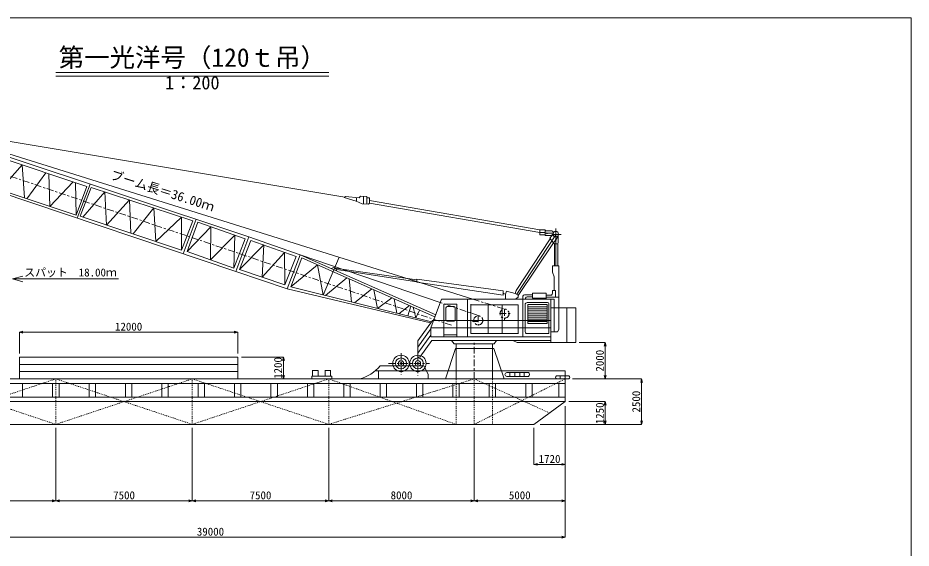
# Model space of a CAD drawing. Units: millimetres on the paper, scale 1:200. Extents: x 12 to 407, y 8 to 286.
# Drawn here: x 161.4 to 406.9, y 139.8 to 285.6 of the extents above; entities that cross this region are included whole.
import ezdxf
from ezdxf.enums import TextEntityAlignment as Align

# ---------------------------------------------------------------- set-up
doc = ezdxf.new("R2010")
doc.units = ezdxf.units.MM
doc.linetypes.add('USER1', pattern=[0.5, 0.25, -0.25])
doc.linetypes.add('USER2', pattern=[3.501, 1.842, -0.553, 0.553, -0.553])
doc.layers.add('画層0', color=7, linetype='Continuous', lineweight=13)
doc.styles.add('ＭＳ ゴシック', font='')
doc.styles.get('ＭＳ ゴシック').set_extended_font_data('MS Gothic')

msp = doc.modelspace()

# ---------------------------------------------------------------- linework, layer by layer
at = {"layer": '画層0'}
for p, q in [((11.797, 285.594), (406.925, 285.594)), ((406.925, 285.594), (406.925, 7.839)), ((171.861, 270.594), (246.861, 270.594)), ((171.861, 269.594), (246.861, 269.594)), ((272.15, 212.737), (115.335, 261.864)), ((251.292, 236.297), (115.839, 258.821)), ((224.894, 225.4), (151.886, 249.668)), ((152.245, 248.647), (180.396, 239.24)), ((162.616, 245.182), (156.574, 238.304)), ((162.616, 245.182), (163.279, 236.069)), ((177.434, 231.349), (149.124, 240.789)), ((169.087, 243.019), (163.879, 235.869)), ((170.177, 233.769), (169.929, 242.738)), ((148.187, 240.436), (221.331, 215.9)), ((176.662, 240.488), (170.177, 233.769)), ((177.434, 231.349), (177.245, 240.293)), ((180.396, 239.24), (177.434, 231.349)), ((181.292, 239.893), (177.767, 230.514)), ((178.539, 231.064), (181.596, 238.968)), ((181.596, 238.968), (209.505, 229.789)), ((185.334, 237.738), (179.3, 230.809)), ((185.334, 237.738), (185.806, 228.631)), ((251.115, 236.16), (251.469, 236.434)), ((254.414, 235.212), (251.115, 236.16)), ((255.259, 236.102), (251.469, 236.434)), ((254.457, 236.173), (254.457, 235.193)), ((255.602, 236.559), (255.259, 236.102)), ((255.602, 236.559), (257.291, 236.445)), ((256.435, 236.434), (256.435, 234.481)), ((257.291, 236.445), (257.291, 234.413)), ((258.033, 236.068), (257.291, 236.137)), ((258.033, 236.068), (258.033, 234.653)), ((192.077, 235.52), (185.806, 228.631)), ((192.45, 226.407), (192.077, 235.52)), ((198.758, 233.323), (193.121, 226.182)), ((199.335, 224.102), (198.758, 233.323)), ((255.236, 234.835), (254.414, 235.212)), ((256.047, 234.481), (255.236, 234.835)), ((256.047, 234.481), (257.759, 234.402)), ((257.759, 234.402), (258.033, 234.653)), ((258.033, 235.36), (304.883, 227.308)), ((304.883, 226.608), (258.033, 234.653)), ((206.361, 221.749), (178.539, 231.064)), ((206.392, 230.813), (199.335, 224.102)), ((206.361, 221.749), (206.392, 230.813)), ((206.361, 221.749), (209.505, 229.789)), ((210.389, 230.221), (206.897, 220.742)), ((207.911, 221.394), (210.845, 229.41)), ((210.845, 229.41), (223.882, 224.872)), ((214.491, 228.141), (207.911, 221.394)), ((214.339, 219.079), (214.491, 228.141)), ((309.25, 225.962), (298.521, 209.58)), ((304.883, 227.308), (304.883, 225.908)), ((304.883, 227.308), (306.266, 227.308)), ((304.883, 226.608), (306.302, 226.608)), ((304.883, 225.908), (306.302, 225.908)), ((306.302, 227.003), (306.302, 225.71)), ((306.302, 227.003), (308.187, 227.003)), ((306.302, 226.357), (308.543, 226.357)), ((307.651, 224.99), (308.507, 226.127)), ((308.154, 226.062), (310.745, 226.062)), ((309.25, 227.694), (309.25, 217.458)), ((221.083, 225.847), (214.339, 219.079)), ((221.083, 225.847), (220.767, 216.765)), ((223.882, 224.872), (220.767, 216.765)), ((224.894, 225.4), (221.331, 215.9)), ((225.44, 224.419), (222.356, 216.373)), ((224.894, 225.4), (239.028, 220.445)), ((237.917, 219.953), (225.44, 224.419)), ((298.367, 210.608), (307.748, 224.866)), ((308.62, 223.761), (298.881, 209.247)), ((306.302, 225.71), (308.193, 225.71)), ((308.62, 223.761), (307.651, 224.99)), ((309.257, 224.528), (308.62, 223.761)), ((308.62, 223.761), (308.88, 223.45)), ((308.88, 223.45), (309.786, 223.45)), ((308.88, 223.45), (308.88, 217.458)), ((309.936, 225.584), (309.207, 224.469)), ((309.786, 223.45), (309.936, 223.785)), ((309.786, 223.45), (309.786, 217.458)), ((309.936, 225.81), (309.936, 223.785)), ((220.767, 216.765), (207.911, 221.394)), ((228.984, 223.151), (222.356, 216.373)), ((228.595, 214.263), (228.984, 223.151)), ((234.717, 221.098), (228.595, 214.263)), ((234.833, 212.154), (234.717, 221.098)), ((234.833, 212.154), (237.917, 219.953)), ((239.028, 220.445), (235.432, 211.116)), ((239.438, 219.588), (236.401, 211.597)), ((239.028, 220.445), (277.53, 207.31)), ((276.264, 203.954), (239.028, 220.445)), ((239.438, 219.588), (276.053, 203.395)), ((245.348, 209.389), (249.694, 219.821)), ((222.356, 216.373), (234.833, 212.154)), ((236.401, 211.597), (243.734, 217.689)), ((243.734, 217.689), (245.348, 209.389)), ((271.07, 213.6), (248.569, 216.812)), ((271.07, 212.982), (248.954, 216.36)), ((310.059, 217.458), (308.335, 217.458)), ((308.335, 217.458), (308.335, 215.64)), ((310.059, 199.934), (310.059, 217.458)), ((159.936, 213.83), (162.834, 214.607)), ((159.936, 213.83), (189.074, 213.83)), ((159.936, 213.83), (162.834, 213.054)), ((221.331, 215.9), (235.432, 211.116)), ((245.954, 209.24), (251.838, 214.105)), ((252.482, 213.82), (253.122, 207.47)), ((271.07, 213.729), (271.07, 212.898)), ((294.772, 210.58), (271.07, 213.729)), ((308.335, 215.64), (308.807, 214.419)), ((308.807, 214.419), (308.807, 210.674)), ((236.401, 211.597), (275.087, 202.05)), ((271.07, 212.898), (294.772, 209.363)), ((286.443, 208.229), (272.15, 212.737)), ((235.432, 211.116), (274.842, 201.703)), ((253.934, 207.27), (258.713, 211.064)), ((259.279, 210.814), (260.223, 205.718)), ((295.426, 209.609), (294.708, 209.906)), ((294.772, 209.363), (294.772, 210.58)), ((295.675, 210.422), (295.426, 209.609)), ((295.426, 209.609), (295.426, 208.229)), ((298.093, 209.812), (295.675, 210.422)), ((298.367, 210.608), (298.093, 209.812)), ((298.093, 209.812), (298.948, 209.347)), ((298.881, 208.836), (298.232, 208.229)), ((298.881, 208.836), (298.881, 209.247)), ((300.233, 209.064), (300.233, 208.229)), ((302.826, 209.43), (300.683, 209.43)), ((301.415, 208.886), (302.847, 208.886)), ((302.826, 209.933), (306.661, 209.933)), ((302.826, 209.933), (302.826, 208.479)), ((306.661, 209.933), (306.661, 208.229)), ((306.684, 208.801), (309.09, 208.801)), ((306.767, 209.378), (308.053, 209.378)), ((308.325, 210.674), (309.213, 210.674)), ((308.325, 210.674), (308.325, 209.921)), ((309.09, 208.801), (310.059, 208.801)), ((309.213, 210.674), (309.213, 209.106)), ((264.235, 208.622), (260.223, 205.718)), ((264.889, 208.332), (265.609, 204.389)), ((266.133, 204.26), (269.018, 206.506)), ((269.428, 206.325), (268.598, 203.651)), ((277.877, 208.229), (274.926, 200.406)), ((284.992, 208.229), (277.877, 208.229)), ((278.458, 206.917), (282.091, 206.917)), ((278.458, 206.917), (278.458, 197.931)), ((282.091, 206.917), (282.091, 197.931)), ((284.992, 208.229), (284.992, 197.989)), ((284.992, 208.229), (308.796, 208.229)), ((285.87, 198.826), (285.87, 206.864)), ((298.89, 206.688), (285.87, 206.688)), ((290.702, 206.688), (290.702, 198.826)), ((294.497, 206.688), (294.497, 198.826)), ((298.89, 206.688), (298.89, 198.701)), ((300.231, 208.229), (300.231, 197.931)), ((300.891, 206.949), (300.891, 199.316)), ((300.902, 208.229), (300.902, 208.541)), ((301.421, 207.308), (306.991, 207.308)), ((301.553, 206.742), (301.553, 201.572)), ((301.553, 206.742), (306.859, 206.742)), ((302.826, 208.479), (306.642, 208.479)), ((306.859, 206.742), (306.859, 201.572)), ((307.388, 207.044), (307.388, 198.773)), ((307.92, 196.33), (307.92, 208.229)), ((308.796, 208.229), (308.796, 199.202)), ((270.033, 206.058), (270.772, 203.115)), ((270.772, 203.115), (271.827, 205.264)), ((279.08, 205.898), (279.08, 202.448)), ((279.439, 206.205), (281.332, 206.205)), ((281.58, 205.898), (281.58, 202.448)), ((301.553, 206.167), (306.859, 206.167)), ((301.553, 205.592), (306.859, 205.592)), ((301.553, 205.017), (306.859, 205.017)), ((301.553, 204.442), (306.859, 204.442)), ((301.553, 203.867), (306.859, 203.867)), ((314.731, 205.834), (307.96, 205.834)), ((312.332, 205.834), (312.332, 196.33)), ((314.731, 196.33), (314.731, 205.834)), ((275.339, 202.403), (271.371, 196.814)), ((275.339, 202.403), (307.92, 202.403)), ((279.439, 202.205), (281.332, 202.205)), ((301.553, 203.292), (306.859, 203.292)), ((301.553, 202.717), (306.859, 202.717)), ((301.553, 202.142), (306.859, 202.142)), ((301.553, 201.567), (306.859, 201.567)), ((161.861, 199.202), (162.827, 199.461)), ((161.861, 193.33), (161.861, 199.202)), ((161.861, 199.202), (221.861, 199.202)), ((161.861, 199.202), (162.827, 198.943)), ((221.861, 199.202), (220.895, 199.461)), ((221.861, 199.202), (220.895, 198.943)), ((221.861, 193.33), (221.861, 199.202)), ((274.926, 200.095), (271.371, 195.087)), ((274.926, 197.931), (274.926, 200.406)), ((274.926, 200.406), (307.92, 200.406)), ((307.92, 199.306), (309.721, 199.306)), ((309.721, 199.306), (310.059, 199.934)), ((274.926, 198.367), (271.371, 193.359)), ((271.371, 196.814), (271.371, 193.359)), ((275.205, 196.914), (271.912, 192.287)), ((274.926, 197.931), (307.92, 197.931)), ((275.205, 196.914), (307.92, 196.914)), ((278.458, 198.397), (282.091, 198.397)), ((281.361, 195.933), (280.621, 196.914)), ((285.87, 198.826), (298.89, 198.826)), ((292.995, 196.914), (292.361, 195.933)), ((297.459, 196.914), (298.613, 196.33)), ((307.388, 198.773), (301.081, 198.773)), ((271.371, 196.275), (271.371, 192.287)), ((281.706, 194.705), (278.967, 186.33)), ((286.861, 195.933), (281.361, 195.933)), ((281.706, 194.705), (292.272, 194.705)), ((281.861, 186.33), (281.861, 195.933)), ((286.861, 195.933), (292.361, 195.933)), ((291.861, 186.33), (291.861, 195.933)), ((295.075, 186.33), (292.272, 194.705)), ((314.731, 196.33), (298.613, 196.33)), ((315.731, 196.33), (322.861, 196.33)), ((322.861, 196.33), (322.602, 195.364)), ((322.861, 186.33), (322.861, 196.33)), ((322.861, 196.33), (323.12, 195.364)), ((161.861, 186.33), (161.861, 192.33)), ((221.861, 192.33), (161.861, 192.33)), ((221.861, 186.33), (221.861, 192.33)), ((222.861, 192.33), (234.42, 192.33)), ((234.42, 192.33), (234.161, 191.364)), ((234.42, 192.33), (234.42, 186.33)), ((234.42, 192.33), (234.679, 191.364)), ((271.371, 192.287), (271.912, 192.287)), ((221.861, 190.33), (161.861, 190.33)), ((260.974, 189.947), (273.014, 189.947)), ((273.014, 189.947), (274.179, 187.582)), ((221.861, 188.33), (161.861, 188.33)), ((234.42, 186.33), (234.161, 187.296)), ((234.42, 186.33), (234.679, 187.296)), ((242.224, 187.037), (247.732, 187.037)), ((242.224, 187.037), (242.224, 186.33)), ((242.34, 188.661), (243.99, 188.661)), ((242.415, 187.037), (242.415, 188.661)), ((243.915, 187.037), (243.915, 188.661)), ((245.779, 188.661), (247.429, 188.661)), ((245.854, 187.037), (245.854, 188.661)), ((247.354, 187.037), (247.354, 188.661)), ((247.732, 187.037), (247.732, 186.33)), ((311.861, 188.516), (259.622, 188.516)), ((260.564, 188.516), (260.564, 186.33)), ((274.179, 187.582), (274.179, 186.33)), ((311.861, 188.516), (286.861, 188.516)), ((295.775, 188.091), (301.745, 188.091)), ((295.775, 187.012), (301.745, 187.012)), ((296.631, 188.091), (296.631, 187.012)), ((298.039, 188.091), (298.039, 187.012)), ((299.376, 188.091), (299.376, 187.012)), ((300.608, 188.091), (300.608, 187.012)), ((309.483, 187.199), (312.866, 187.199)), ((311.861, 186.33), (311.861, 188.516)), ((322.861, 186.33), (322.602, 187.296)), ((322.861, 186.33), (323.12, 187.296)), ((311.861, 186.33), (116.861, 186.33)), ((311.861, 185.08), (116.861, 185.08)), ((162.736, 185.08), (162.736, 181.33)), ((170.986, 181.33), (170.986, 185.08)), ((172.736, 181.33), (172.736, 185.08)), ((180.986, 185.08), (180.986, 181.33)), ((182.736, 185.08), (182.736, 181.33)), ((190.986, 185.08), (190.986, 181.33)), ((192.736, 185.08), (192.736, 181.33)), ((311.861, 186.33), (198.419, 186.33)), ((200.986, 185.08), (200.986, 181.33)), ((202.736, 185.08), (202.736, 181.33)), ((210.986, 185.08), (210.986, 181.33)), ((212.736, 185.08), (212.736, 181.33)), ((220.986, 185.08), (220.986, 181.33)), ((221.861, 186.33), (234.42, 186.33)), ((222.736, 185.08), (222.736, 181.33)), ((230.986, 185.08), (230.986, 181.33)), ((232.736, 185.08), (232.736, 181.33)), ((240.986, 185.08), (240.986, 181.33)), ((242.736, 185.08), (242.736, 181.33)), ((250.986, 185.08), (250.986, 181.33)), ((252.736, 185.08), (252.736, 181.33)), ((260.986, 185.08), (260.986, 181.33)), ((262.736, 185.08), (262.736, 181.33)), ((270.986, 185.08), (270.986, 181.33)), ((272.736, 185.08), (272.736, 181.33)), ((280.986, 185.08), (280.986, 181.33)), ((282.736, 185.08), (282.736, 181.33)), ((290.986, 185.08), (290.986, 181.33)), ((292.736, 185.08), (292.736, 181.33)), ((300.986, 185.08), (300.986, 181.33)), ((302.736, 185.08), (302.736, 181.33)), ((310.111, 185.08), (310.111, 181.33)), ((311.861, 186.33), (311.861, 180.08)), ((311.861, 186.33), (311.861, 180.08)), ((311.861, 186.33), (312.844, 186.33)), ((311.861, 185.08), (311.861, 181.33)), ((313.861, 186.33), (322.861, 186.33)), ((313.861, 186.33), (332.861, 186.33)), ((332.861, 186.33), (332.602, 185.364)), ((332.861, 186.33), (332.861, 173.83)), ((332.861, 186.33), (333.12, 185.364)), ((311.861, 181.33), (116.861, 181.33)), ((311.861, 180.08), (116.861, 180.08)), ((311.861, 181.33), (286.861, 181.33)), ((287.448, 181.33), (311.861, 181.33)), ((311.861, 180.08), (303.261, 173.83)), ((312.861, 180.08), (322.861, 180.08)), ((322.861, 180.08), (322.602, 179.114)), ((322.861, 180.08), (322.861, 173.83)), ((322.861, 180.08), (323.12, 179.114)), ((311.861, 178.844), (311.861, 173.83)), ((311.861, 178.844), (311.861, 162.83)), ((322.861, 173.83), (322.602, 174.796)), ((322.861, 173.83), (323.12, 174.796)), ((332.861, 173.83), (332.602, 174.796)), ((332.861, 173.83), (333.12, 174.796)), ((303.261, 173.83), (126.861, 173.83)), ((171.861, 172.83), (171.861, 152.83)), ((171.861, 172.83), (171.861, 152.83)), ((209.361, 172.83), (209.361, 152.83)), ((209.361, 172.83), (209.361, 152.83)), ((246.861, 172.83), (246.861, 152.83)), ((246.861, 172.83), (246.861, 152.83)), ((286.861, 172.83), (286.861, 152.83)), ((286.861, 172.83), (286.861, 152.83)), ((303.261, 172.83), (303.261, 162.83)), ((304.962, 173.83), (311.861, 173.83)), ((311.861, 173.83), (322.861, 173.83)), ((311.861, 173.83), (332.861, 173.83)), ((303.261, 162.83), (304.227, 163.089)), ((311.861, 162.83), (303.261, 162.83)), ((303.261, 162.83), (304.227, 162.571)), ((311.861, 162.83), (310.895, 163.089)), ((311.861, 162.83), (310.895, 162.571)), ((311.861, 162.83), (311.861, 152.83)), ((134.361, 152.83), (171.861, 152.83)), ((171.861, 152.83), (170.895, 153.089)), ((171.861, 152.83), (170.895, 152.571)), ((171.861, 152.83), (172.827, 153.089)), ((171.861, 152.83), (209.361, 152.83)), ((171.861, 152.83), (172.827, 152.571)), ((209.361, 152.83), (208.395, 153.089)), ((209.361, 152.83), (208.395, 152.571)), ((209.361, 152.83), (210.327, 153.089)), ((209.361, 152.83), (246.861, 152.83)), ((209.361, 152.83), (210.327, 152.571)), ((246.861, 152.83), (245.895, 153.089)), ((246.861, 152.83), (245.895, 152.571)), ((246.861, 152.83), (247.827, 153.089)), ((286.861, 152.83), (246.861, 152.83)), ((246.861, 152.83), (247.827, 152.571)), ((286.861, 152.83), (285.895, 153.089)), ((286.861, 152.83), (285.895, 152.571)), ((286.861, 152.83), (287.827, 153.089)), ((311.861, 152.83), (286.861, 152.83)), ((286.861, 152.83), (287.827, 152.571)), ((311.861, 152.83), (310.895, 153.089)), ((311.861, 152.83), (310.895, 152.571)), ((311.861, 152.83), (311.861, 142.83)), ((116.861, 142.83), (311.861, 142.83)), ((311.861, 142.83), (310.895, 143.089)), ((311.861, 142.83), (310.895, 142.571))]:
    msp.add_line(p, q, dxfattribs=at)
at = {"layer": '画層0', "linetype": 'USER2'}
for p, q in [((280.627, 201.064), (100.401, 261.955)), ((287.969, 203.77), (277.53, 207.31)), ((286.443, 208.229), (295.178, 205.537)), ((287.969, 203.77), (287.969, 200.965)), ((293.8, 204.287), (296.803, 204.287)), ((295.178, 205.493), (295.178, 202.403)), ((287.969, 202.073), (286.418, 202.073)), ((286.861, 186.33), (286.861, 196.914)), ((266.727, 193.441), (266.727, 187.42)), ((271.371, 193.225), (271.371, 187.231)), ((263.271, 190.579), (274.584, 190.579))]:
    msp.add_line(p, q, dxfattribs=at)
at = {"layer": '画層0', "linetype": 'USER1'}
for p, q in [((171.861, 186.33), (134.361, 173.83)), ((134.361, 186.33), (171.861, 173.83)), ((171.861, 173.83), (171.861, 186.33)), ((209.361, 186.33), (171.861, 173.83)), ((171.861, 186.33), (209.361, 173.83)), ((209.361, 173.83), (209.361, 186.33)), ((246.861, 186.33), (209.361, 173.83)), ((209.361, 186.33), (246.861, 173.83)), ((246.861, 173.83), (246.861, 186.33)), ((286.861, 186.33), (246.861, 173.83)), ((246.861, 186.33), (281.861, 173.83)), ((281.861, 186.33), (281.861, 173.83)), ((286.861, 173.83), (286.861, 186.33)), ((286.861, 173.83), (311.861, 186.33)), ((307.561, 176.955), (286.861, 186.33)), ((291.861, 186.33), (291.861, 173.83))]:
    msp.add_line(p, q, dxfattribs=at)
at = {"layer": '画層0'}
for centre, radius in [((306.861, 226.357), 0.1), ((309.257, 226.127), 0.75), ((309.25, 226.062), 0.1), ((309.257, 224.528), 0.1), ((266.727, 190.579), 2.25), ((266.727, 190.579), 1.5), ((271.371, 190.579), 2.25), ((271.371, 190.579), 1.5), ((266.727, 190.579), 0.75), ((266.727, 190.579), 0.25), ((271.371, 190.579), 0.75), ((271.371, 190.579), 0.25)]:
    msp.add_circle(centre, radius, dxfattribs=at)
at = {"layer": '画層0', "linetype": 'USER2'}
for centre in [(295.178, 204.287), (287.969, 202.403)]:
    msp.add_circle(centre, 1.25, dxfattribs=at)
at = {"layer": '画層0'}
for centre, radius, start, end in [((305.916, 226.809), 0.61, 18.54751, 54.95682), ((308.152, 226.5), 0.505, 8.0025, 86.02029), ((248.168, 216.081), 0.834, 356.43506, 135.78923), ((300.683, 208.971), 0.459, 90, 168.28797), ((301.415, 208.334), 0.553, 90, 157.91812), ((307.853, 209.817), 0.483, 294.45511, 12.41479), ((308.878, 209.064), 0.338, 308.80359, 7.14925), ((301.547, 206.55), 0.768, 80.50984, 148.71119), ((306.904, 206.747), 0.567, 31.47939, 81.14048), ((279.439, 205.842), 0.363, 90, 171.05239), ((281.298, 205.924), 0.283, 354.79656, 83.14799), ((279.439, 202.592), 0.386, 201.74806, 270), ((281.329, 202.456), 0.251, 270.58314, 358.25662), ((301.708, 199.297), 0.817, 178.68766, 219.90035), ((253.146, 195.99), 9.889, 282.61959, 322.33385), ((295.832, 187.551), 0.542, 96.03826, 263.96174), ((301.398, 187.551), 0.642, 302.79562, 57.20438), ((309.688, 186.765), 0.48, 115.29544, 244.70456), ((311.165, 186.758), 0.72, 142.20125, 216.37319), ((311.286, 186.77), 0.595, 312.41324, 46.16119), ((312.602, 186.771), 0.503, 298.77575, 58.37356)]:
    msp.add_arc(centre, radius, start, end, dxfattribs=at)

# ---------------------------------------------------------------- texts
at = {"layer": '画層0', "style": 'ＭＳ ゴシック'}
for s, height, p in [('第一光洋号（120ｔ吊）', 5.132, (209.361, 270.594)), ('スパット\u300018.00ｍ', 2.199, (175.897, 213.83))]:
    msp.add_text(s, height=height, dxfattribs=at).set_placement(p, align=Align.BOTTOM_CENTER)
msp.add_text('1：200', height=3.666, dxfattribs=at).set_placement((209.361, 269.594), align=Align.TOP_CENTER)
msp.add_text('ブーム長＝36.00ｍ', height=2.566, rotation=342.249, dxfattribs=at).set_placement((187.443, 243.818), align=Align.TOP_LEFT)
for s, p in [('12000', (191.861, 200.702)), ('1720', (307.561, 164.33)), ('7500', (190.611, 154.33)), ('7500', (228.111, 154.33)), ('8000', (266.861, 154.33)), ('5000', (299.361, 154.33)), ('39000', (214.361, 144.33))]:
    msp.add_text(s, height=2.199, dxfattribs=at).set_placement(p, align=Align.MIDDLE_CENTER)
for s, p in [('2000', (321.361, 191.33)), ('1200', (232.92, 189.33)), ('2500', (331.361, 180.08)), ('1250', (321.361, 176.861))]:
    msp.add_text(s, height=2.199, rotation=90, dxfattribs=at).set_placement(p, align=Align.MIDDLE_CENTER)

doc.saveas('drawing.dxf')
